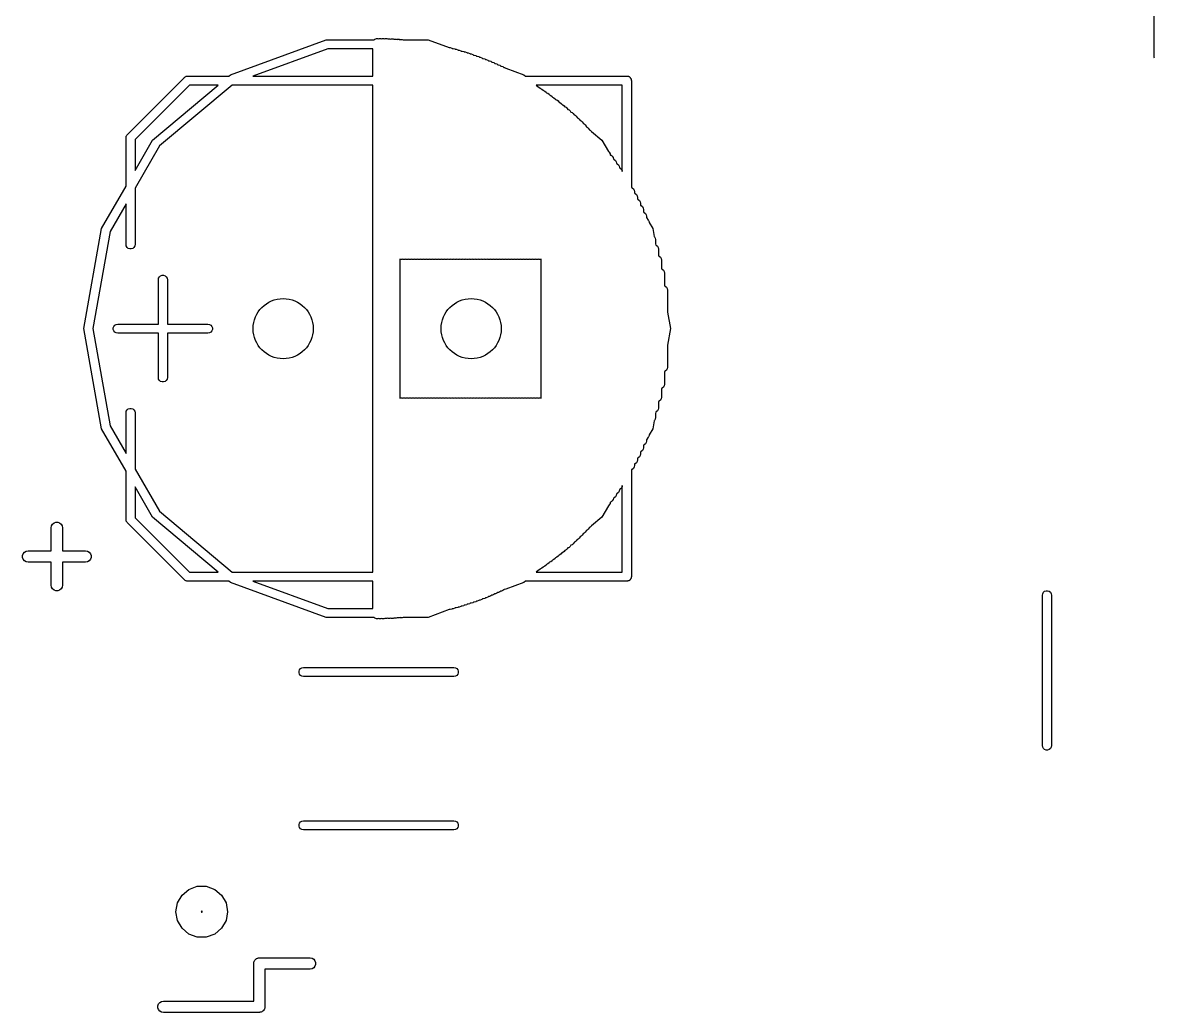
# Model space of a CAD drawing. Extents: x 10 to 287, y -200 to -10.
# Drawn here: x 92.04 to 107.09, y -64.59 to -51.43 of the extents above; entities that cross this region are included whole.
import ezdxf

# ---------------------------------------------------------------- set-up
doc = ezdxf.new("R2010")
doc.units = 0
doc.header["$MEASUREMENT"] = 0
doc.layers.add('BLACK', color=7, linetype='CONTINUOUS')

msp = doc.modelspace()

# ---------------------------------------------------------------- linework, layer by layer
at = {"layer": 'Black'}
for p, q in [((107.088, -51.8922), (107.088, -45.8152)), ((94.804, -52.1215), (96.0768, -51.6582)), ((96.0768, -51.6582), (96.7106, -51.6582)), ((96.7106, -51.6582), (96.724, -51.647)), ((96.724, -51.647), (96.7436, -51.6399)), ((96.7436, -51.6399), (96.7644, -51.6399)), ((96.7644, -51.6399), (96.774, -51.6434)), ((96.774, -51.6434), (96.7836, -51.6399)), ((96.7836, -51.6399), (96.8044, -51.6399)), ((96.8044, -51.6399), (96.814, -51.6434)), ((96.814, -51.6434), (96.8236, -51.6399)), ((96.8236, -51.6399), (96.8444, -51.6399)), ((96.8444, -51.6399), (96.8554, -51.6439)), ((96.8554, -51.6439), (96.8636, -51.6409)), ((96.8636, -51.6409), (96.8844, -51.6409)), ((96.8844, -51.6409), (96.8967, -51.6454)), ((96.8967, -51.6454), (96.9036, -51.6429)), ((96.9036, -51.6429), (96.9244, -51.6429)), ((96.9244, -51.6429), (96.9367, -51.6474)), ((96.9367, -51.6474), (96.9436, -51.6449)), ((96.9436, -51.6449), (96.9644, -51.6449)), ((96.9644, -51.6449), (96.9767, -51.6494)), ((96.9767, -51.6494), (96.9836, -51.6469)), ((96.9836, -51.6469), (97.0044, -51.6469)), ((97.0044, -51.6469), (97.0181, -51.6519)), ((97.0181, -51.6519), (97.0236, -51.6499)), ((97.0236, -51.6499), (97.0444, -51.6499)), ((97.0444, -51.6499), (97.0581, -51.6549)), ((97.0581, -51.6549), (97.0636, -51.6529)), ((97.0636, -51.6529), (97.0844, -51.6529)), ((97.0844, -51.6529), (97.0981, -51.6579)), ((97.0981, -51.6579), (97.1036, -51.6559)), ((97.1036, -51.6559), (97.1244, -51.6559)), ((97.1244, -51.6559), (97.1308, -51.6582)), ((97.1308, -51.6582), (97.4312, -51.6582)), ((97.4312, -51.6582), (97.7133, -51.7609)), ((97.7133, -51.7609), (97.7254, -51.7609)), ((97.7254, -51.7609), (97.745, -51.768)), ((97.745, -51.768), (97.7496, -51.7719)), ((96.0976, -51.7764), (95.1014, -52.139)), ((96.694, -51.7764), (96.0976, -51.7764)), ((96.694, -52.139), (96.694, -51.7764)), ((97.7496, -51.7719), (97.7654, -51.7719)), ((97.7654, -51.7719), (97.785, -51.779)), ((97.785, -51.779), (97.7896, -51.7829)), ((97.7896, -51.7829), (97.8054, -51.7829)), ((97.8054, -51.7829), (97.825, -51.79)), ((97.825, -51.79), (97.8308, -51.7949)), ((97.8308, -51.7949), (97.8454, -51.7949)), ((97.8454, -51.7949), (97.865, -51.802)), ((97.865, -51.802), (97.8696, -51.8059)), ((97.8696, -51.8059), (97.8854, -51.8059)), ((97.8854, -51.8059), (97.905, -51.813)), ((97.905, -51.813), (97.912, -51.8189)), ((97.912, -51.8189), (97.9254, -51.8189)), ((97.9254, -51.8189), (97.945, -51.826)), ((97.945, -51.826), (97.952, -51.8319)), ((97.952, -51.8319), (97.9654, -51.8319)), ((97.9654, -51.8319), (97.985, -51.839)), ((97.985, -51.839), (97.992, -51.8449)), ((97.992, -51.8449), (98.0054, -51.8449)), ((98.0054, -51.8449), (98.025, -51.852)), ((98.025, -51.852), (98.0332, -51.8589)), ((98.0332, -51.8589), (98.0454, -51.8589)), ((98.0454, -51.8589), (98.065, -51.866)), ((98.065, -51.866), (98.0744, -51.8739)), ((98.0744, -51.8739), (98.0854, -51.8739)), ((98.0854, -51.8739), (98.105, -51.881)), ((98.105, -51.881), (98.1132, -51.8879)), ((98.1132, -51.8879), (98.1254, -51.8879)), ((98.1254, -51.8879), (98.145, -51.895)), ((98.145, -51.895), (98.1556, -51.9039)), ((98.1556, -51.9039), (98.1654, -51.9039)), ((98.1654, -51.9039), (98.185, -51.911)), ((98.185, -51.911), (98.1956, -51.9199)), ((98.1956, -51.9199), (98.2054, -51.9199)), ((98.2054, -51.9199), (98.225, -51.927)), ((107.09, -51.9008), (107.088, -51.8922)), ((98.225, -51.927), (98.2356, -51.9359)), ((98.2356, -51.9359), (98.2454, -51.9359)), ((98.2454, -51.9359), (98.265, -51.943)), ((98.265, -51.943), (98.2768, -51.9529)), ((98.2768, -51.9529), (98.2854, -51.9529)), ((98.2854, -51.9529), (98.305, -51.96)), ((98.305, -51.96), (98.318, -51.9709)), ((98.318, -51.9709), (98.3254, -51.9709)), ((98.3254, -51.9709), (98.345, -51.978)), ((98.345, -51.978), (98.358, -51.9889)), ((98.358, -51.9889), (98.3654, -51.9889)), ((98.3654, -51.9889), (98.385, -51.996)), ((98.385, -51.996), (98.398, -52.0069)), ((98.398, -52.0069), (98.4054, -52.0069)), ((98.4054, -52.0069), (98.425, -52.014)), ((98.425, -52.014), (98.4374, -52.0245)), ((98.4374, -52.0245), (98.4441, -52.0269)), ((98.4441, -52.0269), (98.4454, -52.0269)), ((98.4454, -52.0269), (98.465, -52.034)), ((98.465, -52.034), (98.466, -52.0349)), ((98.466, -52.0349), (98.704, -52.1215)), ((93.4316, -52.9166), (94.1916, -52.1566)), ((94.1916, -52.1566), (94.1937, -52.1551)), ((94.1937, -52.1551), (94.1954, -52.153)), ((94.1954, -52.153), (94.2022, -52.1491)), ((94.2022, -52.1491), (94.2086, -52.1446)), ((94.2086, -52.1446), (94.2112, -52.1439)), ((94.2112, -52.1439), (94.2135, -52.1426)), ((94.2135, -52.1426), (94.2212, -52.1413)), ((94.2212, -52.1413), (94.2288, -52.1392)), ((94.2288, -52.1392), (94.2314, -52.1395)), ((94.2314, -52.1395), (94.234, -52.139)), ((94.234, -52.139), (94.7831, -52.139)), ((94.7831, -52.139), (94.804, -52.1215)), ((95.1014, -52.139), (96.694, -52.139)), ((98.704, -52.1215), (98.7249, -52.139)), ((98.7249, -52.139), (100.074, -52.139)), ((100.074, -52.139), (100.079, -52.1399)), ((100.079, -52.1399), (100.084, -52.1399)), ((100.084, -52.1399), (100.089, -52.1417)), ((100.089, -52.1417), (100.095, -52.1426)), ((100.095, -52.1426), (100.099, -52.1452)), ((100.099, -52.1452), (100.104, -52.147)), ((100.104, -52.147), (100.108, -52.1504)), ((100.108, -52.1504), (100.113, -52.153)), ((100.113, -52.153), (100.116, -52.1571)), ((100.116, -52.1571), (100.12, -52.1604)), ((100.12, -52.1604), (100.123, -52.165)), ((100.123, -52.165), (100.126, -52.169)), ((100.126, -52.169), (100.128, -52.1739)), ((100.128, -52.1739), (100.13, -52.1785)), ((100.13, -52.1785), (100.131, -52.1837)), ((100.131, -52.1837), (100.133, -52.1886)), ((100.133, -52.1886), (100.133, -52.1938)), ((100.133, -52.1938), (100.134, -52.199)), ((100.134, -52.199), (100.134, -53.6033)), ((94.2589, -52.259), (93.534, -52.9839)), ((93.7664, -52.9921), (94.6401, -52.259)), ((94.824, -52.259), (93.8584, -53.0693)), ((94.6401, -52.259), (94.2589, -52.259)), ((96.694, -52.259), (94.824, -52.259)), ((96.694, -58.739), (96.694, -52.259)), ((98.8679, -52.259), (98.8942, -52.2811)), ((100.014, -52.259), (98.8679, -52.259)), ((98.8942, -52.2811), (98.905, -52.285)), ((98.905, -52.285), (98.921, -52.2984)), ((98.921, -52.2984), (98.9247, -52.3049)), ((98.9247, -52.3049), (98.9254, -52.3049)), ((98.9254, -52.3049), (98.945, -52.312)), ((98.945, -52.312), (98.961, -52.3254)), ((98.961, -52.3254), (98.9647, -52.3319)), ((98.9647, -52.3319), (98.9654, -52.3319)), ((98.9654, -52.3319), (98.985, -52.339)), ((98.985, -52.339), (99.001, -52.3524)), ((99.001, -52.3524), (99.006, -52.3611)), ((99.006, -52.3611), (99.025, -52.368)), ((99.025, -52.368), (99.041, -52.3814)), ((100.014, -53.4103), (100.014, -52.259)), ((99.041, -52.3814), (99.046, -52.3901)), ((99.046, -52.3901), (99.065, -52.397)), ((99.065, -52.397), (99.081, -52.4104)), ((99.081, -52.4104), (99.0867, -52.4204)), ((99.0867, -52.4204), (99.105, -52.427)), ((99.105, -52.427), (99.121, -52.4404)), ((99.121, -52.4404), (99.1267, -52.4504)), ((99.1267, -52.4504), (99.145, -52.457)), ((99.145, -52.457), (99.161, -52.4704)), ((99.161, -52.4704), (99.1682, -52.4829)), ((99.1682, -52.4829), (99.185, -52.489)), ((99.185, -52.489), (99.201, -52.5024)), ((99.201, -52.5024), (99.2082, -52.5149)), ((99.2082, -52.5149), (99.225, -52.521)), ((99.225, -52.521), (99.241, -52.5344)), ((99.241, -52.5344), (99.2496, -52.5494)), ((99.2496, -52.5494), (99.265, -52.555)), ((99.265, -52.555), (99.281, -52.5684)), ((99.281, -52.5684), (99.2896, -52.5834)), ((99.2896, -52.5834), (99.305, -52.589)), ((99.305, -52.589), (99.321, -52.6024)), ((99.321, -52.6024), (99.3304, -52.6187)), ((99.3304, -52.6187), (99.345, -52.624)), ((99.345, -52.624), (99.361, -52.6374)), ((99.361, -52.6374), (99.3714, -52.6555)), ((99.3714, -52.6555), (99.3715, -52.6561)), ((99.3715, -52.6561), (99.385, -52.661)), ((99.385, -52.661), (99.401, -52.6744)), ((99.401, -52.6744), (99.4114, -52.6925)), ((99.4114, -52.6925), (99.4115, -52.6931)), ((99.4115, -52.6931), (99.425, -52.698)), ((99.425, -52.698), (99.441, -52.7114)), ((99.441, -52.7114), (99.4514, -52.7295)), ((99.4514, -52.7295), (99.4517, -52.7312)), ((99.4517, -52.7312), (99.465, -52.736)), ((99.465, -52.736), (99.481, -52.7494)), ((99.481, -52.7494), (99.4914, -52.7675)), ((99.4914, -52.7675), (99.4921, -52.7713)), ((99.4921, -52.7713), (99.505, -52.776)), ((99.505, -52.776), (99.521, -52.7894)), ((99.521, -52.7894), (99.5314, -52.8075)), ((99.5314, -52.8075), (99.5322, -52.8124)), ((99.5322, -52.8124), (99.545, -52.817)), ((99.545, -52.817), (99.561, -52.8304)), ((93.414, -52.959), (93.4145, -52.9564)), ((93.414, -53.6025), (93.414, -52.959)), ((93.4142, -52.9538), (93.4163, -52.9462)), ((93.4145, -52.9564), (93.4142, -52.9538)), ((93.4163, -52.9462), (93.4176, -52.9385)), ((93.4176, -52.9385), (93.4189, -52.9362)), ((93.4189, -52.9362), (93.4196, -52.9336)), ((93.4196, -52.9336), (93.4241, -52.9272)), ((93.4241, -52.9272), (93.428, -52.9204)), ((93.428, -52.9204), (93.4301, -52.9187)), ((93.4301, -52.9187), (93.4316, -52.9166)), ((99.561, -52.8304), (99.5714, -52.8485)), ((99.5714, -52.8485), (99.5716, -52.8495)), ((99.5716, -52.8495), (99.5814, -52.8577)), ((99.5814, -52.8577), (99.585, -52.859)), ((99.585, -52.859), (99.601, -52.8724)), ((99.601, -52.8724), (99.6029, -52.8757)), ((99.6029, -52.8757), (99.7416, -52.9921)), ((93.534, -52.9839), (93.534, -53.3947)), ((93.534, -53.3947), (93.7664, -52.9921)), ((93.8584, -53.0693), (93.534, -53.6311)), ((99.7416, -52.9921), (99.8288, -53.1432)), ((99.8288, -53.1432), (99.841, -53.1534)), ((99.841, -53.1534), (99.8514, -53.1715)), ((99.8514, -53.1715), (99.8541, -53.1871)), ((99.8541, -53.1871), (99.8556, -53.1896)), ((99.8556, -53.1896), (99.865, -53.193)), ((99.865, -53.193), (99.881, -53.2064)), ((99.881, -53.2064), (99.8914, -53.2245)), ((99.8914, -53.2245), (99.8949, -53.2444)), ((99.8949, -53.2444), (99.905, -53.248)), ((99.905, -53.248), (99.921, -53.2614)), ((99.921, -53.2614), (99.9314, -53.2795)), ((99.9314, -53.2795), (99.935, -53.3)), ((99.935, -53.3), (99.935, -53.3014)), ((99.935, -53.3014), (99.945, -53.305)), ((99.945, -53.305), (99.961, -53.3184)), ((99.961, -53.3184), (99.9714, -53.3365)), ((99.9714, -53.3365), (99.975, -53.357)), ((99.975, -53.357), (99.975, -53.3604)), ((99.975, -53.3604), (99.985, -53.364)), ((99.985, -53.364), (100.001, -53.3774)), ((100.001, -53.3774), (100.011, -53.3955)), ((100.011, -53.3955), (100.014, -53.4103)), ((93.0892, -54.1651), (93.414, -53.6025)), ((93.534, -53.6311), (93.534, -54.379)), ((100.134, -53.6033), (100.135, -53.609)), ((100.135, -53.609), (100.135, -53.6234)), ((100.135, -53.6234), (100.145, -53.627)), ((100.145, -53.627), (100.161, -53.6404)), ((100.161, -53.6404), (100.171, -53.6585)), ((100.171, -53.6585), (100.175, -53.679)), ((100.175, -53.679), (100.175, -53.6984)), ((100.175, -53.6984), (100.185, -53.702)), ((100.185, -53.702), (100.201, -53.7154)), ((100.201, -53.7154), (100.211, -53.7335)), ((93.414, -53.8389), (93.202, -54.2062)), ((93.414, -54.379), (93.414, -53.8389)), ((100.211, -53.7335), (100.215, -53.754)), ((100.215, -53.754), (100.215, -53.7764)), ((100.215, -53.7764), (100.225, -53.78)), ((100.225, -53.78), (100.241, -53.7934)), ((100.241, -53.7934), (100.251, -53.8115)), ((100.251, -53.8115), (100.255, -53.832)), ((100.255, -53.832), (100.255, -53.8594)), ((100.255, -53.8594), (100.265, -53.863)), ((100.265, -53.863), (100.281, -53.8764)), ((100.281, -53.8764), (100.291, -53.8945)), ((100.291, -53.8945), (100.295, -53.915)), ((100.295, -53.915), (100.295, -53.9484)), ((100.295, -53.9484), (100.305, -53.952)), ((100.305, -53.952), (100.321, -53.9654)), ((100.321, -53.9654), (100.331, -53.9835)), ((100.331, -53.9835), (100.335, -54.004)), ((100.335, -54.004), (100.335, -54.02)), ((100.335, -54.02), (100.356, -54.0562)), ((92.854, -55.499), (93.0892, -54.1651)), ((100.356, -54.0562), (100.361, -54.0604)), ((100.361, -54.0604), (100.371, -54.0785)), ((100.371, -54.0785), (100.373, -54.085)), ((100.373, -54.085), (100.419, -54.1651)), ((100.419, -54.1651), (100.438, -54.2739)), ((93.202, -54.2062), (92.974, -55.499)), ((100.438, -54.2739), (100.441, -54.2764)), ((100.441, -54.2764), (100.451, -54.2945)), ((100.451, -54.2945), (100.455, -54.315)), ((100.455, -54.315), (100.455, -54.3704)), ((93.4176, -54.3995), (93.414, -54.379)), ((93.428, -54.4176), (93.4176, -54.3995)), ((93.444, -54.431), (93.428, -54.4176)), ((93.4636, -54.4381), (93.444, -54.431)), ((93.4844, -54.4381), (93.4636, -54.4381)), ((93.504, -54.431), (93.4844, -54.4381)), ((93.52, -54.4176), (93.504, -54.431)), ((93.5304, -54.3995), (93.52, -54.4176)), ((93.534, -54.379), (93.5304, -54.3995)), ((100.455, -54.3704), (100.458, -54.3875)), ((100.458, -54.3875), (100.465, -54.39)), ((100.465, -54.39), (100.481, -54.4034)), ((100.481, -54.4034), (100.491, -54.4215)), ((100.491, -54.4215), (100.495, -54.442)), ((100.495, -54.442), (100.495, -54.5304)), ((97.0636, -54.5781), (97.054, -54.5746)), ((97.054, -54.5746), (97.054, -56.4234)), ((97.0844, -54.5781), (97.0636, -54.5781)), ((97.094, -54.5746), (97.0844, -54.5781)), ((97.1036, -54.5781), (97.094, -54.5746)), ((97.1244, -54.5781), (97.1036, -54.5781)), ((97.134, -54.5746), (97.1244, -54.5781)), ((97.1436, -54.5781), (97.134, -54.5746)), ((97.1644, -54.5781), (97.1436, -54.5781)), ((97.174, -54.5746), (97.1644, -54.5781)), ((97.1836, -54.5781), (97.174, -54.5746)), ((97.2044, -54.5781), (97.1836, -54.5781)), ((97.214, -54.5746), (97.2044, -54.5781)), ((97.2236, -54.5781), (97.214, -54.5746)), ((97.2444, -54.5781), (97.2236, -54.5781)), ((97.254, -54.5746), (97.2444, -54.5781)), ((97.2636, -54.5781), (97.254, -54.5746)), ((97.2844, -54.5781), (97.2636, -54.5781)), ((97.294, -54.5746), (97.2844, -54.5781)), ((97.3036, -54.5781), (97.294, -54.5746)), ((97.3244, -54.5781), (97.3036, -54.5781)), ((97.334, -54.5746), (97.3244, -54.5781)), ((97.3436, -54.5781), (97.334, -54.5746)), ((97.3644, -54.5781), (97.3436, -54.5781)), ((97.374, -54.5746), (97.3644, -54.5781)), ((97.3836, -54.5781), (97.374, -54.5746)), ((97.4044, -54.5781), (97.3836, -54.5781)), ((97.414, -54.5746), (97.4044, -54.5781)), ((97.4236, -54.5781), (97.414, -54.5746)), ((97.4444, -54.5781), (97.4236, -54.5781)), ((97.4545, -54.5744), (97.4444, -54.5781)), ((97.4646, -54.5781), (97.4545, -54.5744)), ((97.4854, -54.5781), (97.4646, -54.5781)), ((97.495, -54.5746), (97.4854, -54.5781)), ((97.5046, -54.5781), (97.495, -54.5746)), ((97.5254, -54.5781), (97.5046, -54.5781)), ((97.535, -54.5746), (97.5254, -54.5781)), ((97.5446, -54.5781), (97.535, -54.5746)), ((97.5654, -54.5781), (97.5446, -54.5781)), ((97.575, -54.5746), (97.5654, -54.5781)), ((97.5846, -54.5781), (97.575, -54.5746)), ((97.6054, -54.5781), (97.5846, -54.5781)), ((97.615, -54.5746), (97.6054, -54.5781)), ((97.6246, -54.5781), (97.615, -54.5746)), ((97.6454, -54.5781), (97.6246, -54.5781)), ((97.655, -54.5746), (97.6454, -54.5781)), ((97.6646, -54.5781), (97.655, -54.5746)), ((97.6854, -54.5781), (97.6646, -54.5781)), ((97.695, -54.5746), (97.6854, -54.5781)), ((97.7046, -54.5781), (97.695, -54.5746)), ((97.7254, -54.5781), (97.7046, -54.5781)), ((97.735, -54.5746), (97.7254, -54.5781)), ((97.7446, -54.5781), (97.735, -54.5746)), ((97.7654, -54.5781), (97.7446, -54.5781)), ((97.775, -54.5746), (97.7654, -54.5781)), ((97.7846, -54.5781), (97.775, -54.5746)), ((97.8054, -54.5781), (97.7846, -54.5781)), ((97.815, -54.5746), (97.8054, -54.5781)), ((97.8246, -54.5781), (97.815, -54.5746)), ((97.8454, -54.5781), (97.8246, -54.5781)), ((97.855, -54.5746), (97.8454, -54.5781)), ((97.8646, -54.5781), (97.855, -54.5746)), ((97.8854, -54.5781), (97.8646, -54.5781)), ((97.895, -54.5746), (97.8854, -54.5781)), ((97.9046, -54.5781), (97.895, -54.5746)), ((97.9254, -54.5781), (97.9046, -54.5781)), ((97.935, -54.5746), (97.9254, -54.5781)), ((97.9446, -54.5781), (97.935, -54.5746)), ((97.9654, -54.5781), (97.9446, -54.5781)), ((97.975, -54.5746), (97.9654, -54.5781)), ((97.9846, -54.5781), (97.975, -54.5746)), ((98.0054, -54.5781), (97.9846, -54.5781)), ((98.015, -54.5746), (98.0054, -54.5781)), ((98.0246, -54.5781), (98.015, -54.5746)), ((98.0454, -54.5781), (98.0246, -54.5781)), ((98.055, -54.5746), (98.0454, -54.5781)), ((98.0646, -54.5781), (98.055, -54.5746)), ((98.0854, -54.5781), (98.0646, -54.5781)), ((98.095, -54.5746), (98.0854, -54.5781)), ((98.1046, -54.5781), (98.095, -54.5746)), ((98.1254, -54.5781), (98.1046, -54.5781)), ((98.135, -54.5746), (98.1254, -54.5781)), ((98.1446, -54.5781), (98.135, -54.5746)), ((98.1654, -54.5781), (98.1446, -54.5781)), ((98.175, -54.5746), (98.1654, -54.5781)), ((98.1846, -54.5781), (98.175, -54.5746)), ((98.2054, -54.5781), (98.1846, -54.5781)), ((98.215, -54.5746), (98.2054, -54.5781)), ((98.2246, -54.5781), (98.215, -54.5746)), ((98.2454, -54.5781), (98.2246, -54.5781)), ((98.255, -54.5746), (98.2454, -54.5781)), ((98.2646, -54.5781), (98.255, -54.5746)), ((98.2854, -54.5781), (98.2646, -54.5781)), ((98.295, -54.5746), (98.2854, -54.5781)), ((98.3046, -54.5781), (98.295, -54.5746)), ((98.3254, -54.5781), (98.3046, -54.5781)), ((98.335, -54.5746), (98.3254, -54.5781)), ((98.3446, -54.5781), (98.335, -54.5746)), ((98.3654, -54.5781), (98.3446, -54.5781)), ((98.375, -54.5746), (98.3654, -54.5781)), ((98.3846, -54.5781), (98.375, -54.5746)), ((98.4054, -54.5781), (98.3846, -54.5781)), ((98.415, -54.5746), (98.4054, -54.5781)), ((98.4246, -54.5781), (98.415, -54.5746)), ((98.4454, -54.5781), (98.4246, -54.5781)), ((98.455, -54.5746), (98.4454, -54.5781)), ((98.4646, -54.5781), (98.455, -54.5746)), ((98.4854, -54.5781), (98.4646, -54.5781)), ((98.495, -54.5746), (98.4854, -54.5781)), ((98.5046, -54.5781), (98.495, -54.5746)), ((98.5254, -54.5781), (98.5046, -54.5781)), ((98.535, -54.5746), (98.5254, -54.5781)), ((98.5446, -54.5781), (98.535, -54.5746)), ((98.5654, -54.5781), (98.5446, -54.5781)), ((98.575, -54.5746), (98.5654, -54.5781)), ((98.5846, -54.5781), (98.575, -54.5746)), ((98.6054, -54.5781), (98.5846, -54.5781)), ((98.615, -54.5746), (98.6054, -54.5781)), ((98.6246, -54.5781), (98.615, -54.5746)), ((98.6454, -54.5781), (98.6246, -54.5781)), ((98.655, -54.5746), (98.6454, -54.5781)), ((98.6646, -54.5781), (98.655, -54.5746)), ((98.6854, -54.5781), (98.6646, -54.5781)), ((98.695, -54.5746), (98.6854, -54.5781)), ((98.7046, -54.5781), (98.695, -54.5746)), ((98.7254, -54.5781), (98.7046, -54.5781)), ((98.735, -54.5746), (98.7254, -54.5781)), ((98.7446, -54.5781), (98.735, -54.5746)), ((98.7654, -54.5781), (98.7446, -54.5781)), ((98.775, -54.5746), (98.7654, -54.5781)), ((98.7846, -54.5781), (98.775, -54.5746)), ((98.8054, -54.5781), (98.7846, -54.5781)), ((98.815, -54.5746), (98.8054, -54.5781)), ((98.8246, -54.5781), (98.815, -54.5746)), ((98.8454, -54.5781), (98.8246, -54.5781)), ((98.855, -54.5746), (98.8454, -54.5781)), ((98.8646, -54.5781), (98.855, -54.5746)), ((98.8854, -54.5781), (98.8646, -54.5781)), ((98.895, -54.5746), (98.8854, -54.5781)), ((98.9046, -54.5781), (98.895, -54.5746)), ((98.9254, -54.5781), (98.9046, -54.5781)), ((98.935, -54.5746), (98.9254, -54.5781)), ((98.935, -56.4234), (98.935, -54.5746)), ((100.495, -54.5304), (100.505, -54.534)), ((100.505, -54.534), (100.521, -54.5474)), ((100.521, -54.5474), (100.531, -54.5655)), ((100.531, -54.5655), (100.535, -54.586)), ((100.535, -54.586), (100.535, -54.7034)), ((100.535, -54.7034), (100.545, -54.707)), ((100.545, -54.707), (100.561, -54.7204)), ((100.561, -54.7204), (100.571, -54.7385)), ((100.571, -54.7385), (100.575, -54.759)), ((100.575, -54.759), (100.575, -54.9304)), ((93.844, -54.849), (93.8476, -54.8285)), ((93.844, -55.439), (93.844, -54.849)), ((93.8476, -54.8285), (93.858, -54.8104)), ((93.858, -54.8104), (93.874, -54.797)), ((93.874, -54.797), (93.8936, -54.7899)), ((93.8936, -54.7899), (93.9144, -54.7899)), ((93.9144, -54.7899), (93.934, -54.797)), ((93.934, -54.797), (93.95, -54.8104)), ((93.95, -54.8104), (93.9604, -54.8285)), ((93.9604, -54.8285), (93.964, -54.849)), ((93.964, -54.849), (93.964, -55.439)), ((100.575, -54.9304), (100.585, -54.934)), ((100.585, -54.934), (100.601, -54.9474)), ((100.601, -54.9474), (100.611, -54.9655)), ((100.611, -54.9655), (100.615, -54.986)), ((100.615, -54.986), (100.615, -55.2778)), ((100.615, -55.2778), (100.654, -55.499)), ((93.0892, -56.8329), (92.854, -55.499)), ((92.974, -55.499), (93.202, -56.7918)), ((93.2449, -55.4886), (93.252, -55.469)), ((93.2449, -55.5094), (93.2449, -55.4886)), ((93.252, -55.529), (93.2449, -55.5094)), ((93.252, -55.469), (93.2654, -55.453)), ((93.2654, -55.545), (93.252, -55.529)), ((93.2654, -55.453), (93.2835, -55.4426)), ((93.2835, -55.4426), (93.304, -55.439)), ((93.304, -55.439), (93.844, -55.439)), ((93.964, -55.439), (94.504, -55.439)), ((94.504, -55.439), (94.5245, -55.4426)), ((94.5245, -55.4426), (94.5426, -55.453)), ((94.5426, -55.453), (94.556, -55.469)), ((94.556, -55.529), (94.5426, -55.545)), ((94.556, -55.469), (94.5631, -55.4886)), ((94.5631, -55.5094), (94.556, -55.529)), ((94.5631, -55.4886), (94.5631, -55.5094)), ((100.654, -55.499), (100.615, -55.7202)), ((93.2835, -55.5554), (93.2654, -55.545)), ((93.304, -55.559), (93.2835, -55.5554)), ((93.844, -55.559), (93.304, -55.559)), ((93.844, -56.149), (93.844, -55.559)), ((94.504, -55.559), (93.964, -55.559)), ((93.964, -55.559), (93.964, -56.149)), ((94.5245, -55.5554), (94.504, -55.559)), ((94.5426, -55.545), (94.5245, -55.5554)), ((100.615, -55.7202), (100.615, -56.012)), ((100.585, -56.064), (100.575, -56.0676)), ((100.575, -56.0676), (100.575, -56.239)), ((100.601, -56.0506), (100.585, -56.064)), ((100.611, -56.0325), (100.601, -56.0506)), ((100.615, -56.012), (100.611, -56.0325)), ((93.8476, -56.1695), (93.844, -56.149)), ((93.858, -56.1876), (93.8476, -56.1695)), ((93.874, -56.201), (93.858, -56.1876)), ((93.8936, -56.2081), (93.874, -56.201)), ((93.9144, -56.2081), (93.8936, -56.2081)), ((93.934, -56.201), (93.9144, -56.2081)), ((93.95, -56.1876), (93.934, -56.201)), ((93.9604, -56.1695), (93.95, -56.1876)), ((93.964, -56.149), (93.9604, -56.1695)), ((100.561, -56.2776), (100.545, -56.291)), ((100.571, -56.2595), (100.561, -56.2776)), ((100.575, -56.239), (100.571, -56.2595)), ((97.054, -56.4234), (97.0636, -56.4199)), ((97.0636, -56.4199), (97.0844, -56.4199)), ((97.0844, -56.4199), (97.094, -56.4234)), ((97.094, -56.4234), (97.1036, -56.4199)), ((97.1036, -56.4199), (97.1244, -56.4199)), ((97.1244, -56.4199), (97.134, -56.4234)), ((97.134, -56.4234), (97.1436, -56.4199)), ((97.1436, -56.4199), (97.1644, -56.4199)), ((97.1644, -56.4199), (97.174, -56.4234)), ((97.174, -56.4234), (97.1836, -56.4199)), ((97.1836, -56.4199), (97.2044, -56.4199)), ((97.2044, -56.4199), (97.214, -56.4234)), ((97.214, -56.4234), (97.2236, -56.4199)), ((97.2236, -56.4199), (97.2444, -56.4199)), ((97.2444, -56.4199), (97.254, -56.4234)), ((97.254, -56.4234), (97.2636, -56.4199)), ((97.2636, -56.4199), (97.2844, -56.4199)), ((97.2844, -56.4199), (97.294, -56.4234)), ((97.294, -56.4234), (97.3036, -56.4199)), ((97.3036, -56.4199), (97.3244, -56.4199)), ((97.3244, -56.4199), (97.334, -56.4234)), ((97.334, -56.4234), (97.3436, -56.4199)), ((97.3436, -56.4199), (97.3644, -56.4199)), ((97.3644, -56.4199), (97.374, -56.4234)), ((97.374, -56.4234), (97.3836, -56.4199)), ((97.3836, -56.4199), (97.4044, -56.4199)), ((97.4044, -56.4199), (97.414, -56.4234)), ((97.414, -56.4234), (97.4236, -56.4199)), ((97.4236, -56.4199), (97.4444, -56.4199)), ((97.4444, -56.4199), (97.4545, -56.4236)), ((97.4545, -56.4236), (97.4646, -56.4199)), ((97.4646, -56.4199), (97.4854, -56.4199)), ((97.4854, -56.4199), (97.495, -56.4234)), ((97.495, -56.4234), (97.5046, -56.4199)), ((97.5046, -56.4199), (97.5254, -56.4199)), ((97.5254, -56.4199), (97.535, -56.4234)), ((97.535, -56.4234), (97.5446, -56.4199)), ((97.5446, -56.4199), (97.5654, -56.4199)), ((97.5654, -56.4199), (97.575, -56.4234)), ((97.575, -56.4234), (97.5846, -56.4199)), ((97.5846, -56.4199), (97.6054, -56.4199)), ((97.6054, -56.4199), (97.615, -56.4234)), ((97.615, -56.4234), (97.6246, -56.4199)), ((97.6246, -56.4199), (97.6454, -56.4199)), ((97.6454, -56.4199), (97.655, -56.4234)), ((97.655, -56.4234), (97.6646, -56.4199)), ((97.6646, -56.4199), (97.6854, -56.4199)), ((97.6854, -56.4199), (97.695, -56.4234)), ((97.695, -56.4234), (97.7046, -56.4199)), ((97.7046, -56.4199), (97.7254, -56.4199)), ((97.7254, -56.4199), (97.735, -56.4234)), ((97.735, -56.4234), (97.7446, -56.4199)), ((97.7446, -56.4199), (97.7654, -56.4199)), ((97.7654, -56.4199), (97.775, -56.4234)), ((97.775, -56.4234), (97.7846, -56.4199)), ((97.7846, -56.4199), (97.8054, -56.4199)), ((97.8054, -56.4199), (97.815, -56.4234)), ((97.815, -56.4234), (97.8246, -56.4199)), ((97.8246, -56.4199), (97.8454, -56.4199)), ((97.8454, -56.4199), (97.855, -56.4234)), ((97.855, -56.4234), (97.8646, -56.4199)), ((97.8646, -56.4199), (97.8854, -56.4199)), ((97.8854, -56.4199), (97.895, -56.4234)), ((97.895, -56.4234), (97.9046, -56.4199)), ((97.9046, -56.4199), (97.9254, -56.4199)), ((97.9254, -56.4199), (97.935, -56.4234)), ((97.935, -56.4234), (97.9446, -56.4199)), ((97.9446, -56.4199), (97.9654, -56.4199)), ((97.9654, -56.4199), (97.975, -56.4234)), ((97.975, -56.4234), (97.9846, -56.4199)), ((97.9846, -56.4199), (98.0054, -56.4199)), ((98.0054, -56.4199), (98.015, -56.4234)), ((98.015, -56.4234), (98.0246, -56.4199)), ((98.0246, -56.4199), (98.0454, -56.4199)), ((98.0454, -56.4199), (98.055, -56.4234)), ((98.055, -56.4234), (98.0646, -56.4199)), ((98.0646, -56.4199), (98.0854, -56.4199)), ((98.0854, -56.4199), (98.095, -56.4234)), ((98.095, -56.4234), (98.1046, -56.4199)), ((98.1046, -56.4199), (98.1254, -56.4199)), ((98.1254, -56.4199), (98.135, -56.4234)), ((98.135, -56.4234), (98.1446, -56.4199)), ((98.1446, -56.4199), (98.1654, -56.4199)), ((98.1654, -56.4199), (98.175, -56.4234)), ((98.175, -56.4234), (98.1846, -56.4199)), ((98.1846, -56.4199), (98.2054, -56.4199)), ((98.2054, -56.4199), (98.215, -56.4234)), ((98.215, -56.4234), (98.2246, -56.4199)), ((98.2246, -56.4199), (98.2454, -56.4199)), ((98.2454, -56.4199), (98.255, -56.4234)), ((98.255, -56.4234), (98.2646, -56.4199)), ((98.2646, -56.4199), (98.2854, -56.4199)), ((98.2854, -56.4199), (98.295, -56.4234)), ((98.295, -56.4234), (98.3046, -56.4199)), ((98.3046, -56.4199), (98.3254, -56.4199)), ((98.3254, -56.4199), (98.335, -56.4234)), ((98.335, -56.4234), (98.3446, -56.4199)), ((98.3446, -56.4199), (98.3654, -56.4199)), ((98.3654, -56.4199), (98.375, -56.4234)), ((98.375, -56.4234), (98.3846, -56.4199)), ((98.3846, -56.4199), (98.4054, -56.4199)), ((98.4054, -56.4199), (98.415, -56.4234)), ((98.415, -56.4234), (98.4246, -56.4199)), ((98.4246, -56.4199), (98.4454, -56.4199)), ((98.4454, -56.4199), (98.455, -56.4234)), ((98.455, -56.4234), (98.4646, -56.4199)), ((98.4646, -56.4199), (98.4854, -56.4199)), ((98.4854, -56.4199), (98.495, -56.4234)), ((98.495, -56.4234), (98.5046, -56.4199)), ((98.5046, -56.4199), (98.5254, -56.4199)), ((98.5254, -56.4199), (98.535, -56.4234)), ((98.535, -56.4234), (98.5446, -56.4199)), ((98.5446, -56.4199), (98.5654, -56.4199)), ((98.5654, -56.4199), (98.575, -56.4234)), ((98.575, -56.4234), (98.5846, -56.4199)), ((98.5846, -56.4199), (98.6054, -56.4199)), ((98.6054, -56.4199), (98.615, -56.4234)), ((98.615, -56.4234), (98.6246, -56.4199)), ((98.6246, -56.4199), (98.6454, -56.4199)), ((98.6454, -56.4199), (98.655, -56.4234)), ((98.655, -56.4234), (98.6646, -56.4199)), ((98.6646, -56.4199), (98.6854, -56.4199)), ((98.6854, -56.4199), (98.695, -56.4234)), ((98.695, -56.4234), (98.7046, -56.4199)), ((98.7046, -56.4199), (98.7254, -56.4199)), ((98.7254, -56.4199), (98.735, -56.4234)), ((98.735, -56.4234), (98.7446, -56.4199)), ((98.7446, -56.4199), (98.7654, -56.4199)), ((98.7654, -56.4199), (98.775, -56.4234)), ((98.775, -56.4234), (98.7846, -56.4199)), ((98.7846, -56.4199), (98.8054, -56.4199)), ((98.8054, -56.4199), (98.815, -56.4234)), ((98.815, -56.4234), (98.8246, -56.4199)), ((98.8246, -56.4199), (98.8454, -56.4199)), ((98.8454, -56.4199), (98.855, -56.4234)), ((98.855, -56.4234), (98.8646, -56.4199)), ((98.8646, -56.4199), (98.8854, -56.4199)), ((98.8854, -56.4199), (98.895, -56.4234)), ((98.895, -56.4234), (98.9046, -56.4199)), ((98.9046, -56.4199), (98.9254, -56.4199)), ((98.9254, -56.4199), (98.935, -56.4234)), ((100.531, -56.4325), (100.521, -56.4506)), ((100.535, -56.412), (100.531, -56.4325)), ((100.545, -56.291), (100.535, -56.2946)), ((100.535, -56.2946), (100.535, -56.412)), ((93.4176, -56.5985), (93.428, -56.5804)), ((93.428, -56.5804), (93.444, -56.567)), ((93.444, -56.567), (93.4636, -56.5599)), ((93.4636, -56.5599), (93.4844, -56.5599)), ((93.4844, -56.5599), (93.504, -56.567)), ((93.504, -56.567), (93.52, -56.5804)), ((93.52, -56.5804), (93.5304, -56.5985)), ((100.491, -56.5765), (100.481, -56.5946)), ((100.495, -56.556), (100.491, -56.5765)), ((100.505, -56.464), (100.495, -56.4676)), ((100.495, -56.4676), (100.495, -56.556)), ((100.521, -56.4506), (100.505, -56.464)), ((93.414, -56.619), (93.4176, -56.5985)), ((93.414, -57.1591), (93.414, -56.619)), ((93.5304, -56.5985), (93.534, -56.619)), ((93.534, -56.619), (93.534, -57.3669)), ((100.438, -56.7241), (100.419, -56.8329)), ((100.441, -56.7216), (100.438, -56.7241)), ((100.451, -56.7035), (100.441, -56.7216)), ((100.455, -56.683), (100.451, -56.7035)), ((100.458, -56.6105), (100.455, -56.6276)), ((100.455, -56.6276), (100.455, -56.683)), ((100.465, -56.608), (100.458, -56.6105)), ((100.481, -56.5946), (100.465, -56.608)), ((93.414, -57.3955), (93.0892, -56.8329)), ((93.202, -56.7918), (93.414, -57.1591)), ((100.419, -56.8329), (100.373, -56.913)), ((100.321, -57.0326), (100.305, -57.046)), ((100.331, -57.0145), (100.321, -57.0326)), ((100.335, -56.994), (100.331, -57.0145)), ((100.356, -56.9418), (100.335, -56.978)), ((100.335, -56.978), (100.335, -56.994)), ((100.361, -56.9376), (100.356, -56.9418)), ((100.371, -56.9195), (100.361, -56.9376)), ((100.373, -56.913), (100.371, -56.9195)), ((100.251, -57.1865), (100.241, -57.2046)), ((100.255, -57.166), (100.251, -57.1865)), ((100.265, -57.135), (100.255, -57.1386)), ((100.255, -57.1386), (100.255, -57.166)), ((100.281, -57.1216), (100.265, -57.135)), ((100.291, -57.1035), (100.281, -57.1216)), ((100.295, -57.083), (100.291, -57.1035)), ((100.305, -57.046), (100.295, -57.0496)), ((100.295, -57.0496), (100.295, -57.083)), ((100.171, -57.3395), (100.161, -57.3576)), ((100.175, -57.319), (100.171, -57.3395)), ((100.185, -57.296), (100.175, -57.2996)), ((100.175, -57.2996), (100.175, -57.319)), ((100.201, -57.2826), (100.185, -57.296)), ((100.211, -57.2645), (100.201, -57.2826)), ((100.215, -57.244), (100.211, -57.2645)), ((100.225, -57.218), (100.215, -57.2216)), ((100.215, -57.2216), (100.215, -57.244)), ((100.241, -57.2046), (100.225, -57.218)), ((93.414, -58.039), (93.414, -57.3955)), ((93.534, -57.3669), (93.8584, -57.9287)), ((100.135, -57.389), (100.134, -57.3947)), ((100.134, -57.3947), (100.134, -58.799)), ((100.145, -57.371), (100.135, -57.3746)), ((100.135, -57.3746), (100.135, -57.389)), ((100.161, -57.3576), (100.145, -57.371)), ((93.7664, -58.0059), (93.534, -57.6033)), ((93.534, -57.6033), (93.534, -58.0141)), ((99.985, -57.634), (99.975, -57.6376)), ((99.975, -57.6376), (99.975, -57.641)), ((100.001, -57.6206), (99.985, -57.634)), ((100.011, -57.6025), (100.001, -57.6206)), ((100.014, -57.5877), (100.011, -57.6025)), ((100.014, -58.739), (100.014, -57.5877)), ((99.8914, -57.7735), (99.881, -57.7916)), ((99.8949, -57.7536), (99.8914, -57.7735)), ((99.905, -57.75), (99.8949, -57.7536)), ((99.921, -57.7366), (99.905, -57.75)), ((99.9314, -57.7185), (99.921, -57.7366)), ((99.935, -57.698), (99.9314, -57.7185)), ((99.945, -57.693), (99.935, -57.6966)), ((99.935, -57.6966), (99.935, -57.698)), ((99.961, -57.6796), (99.945, -57.693)), ((99.9714, -57.6615), (99.961, -57.6796)), ((99.975, -57.641), (99.9714, -57.6615)), ((93.8584, -57.9287), (94.824, -58.739)), ((99.8288, -57.8548), (99.7416, -58.0059)), ((99.841, -57.8446), (99.8288, -57.8548)), ((99.8514, -57.8265), (99.841, -57.8446)), ((99.8541, -57.8109), (99.8514, -57.8265)), ((99.8556, -57.8084), (99.8541, -57.8109)), ((99.865, -57.805), (99.8556, -57.8084)), ((99.881, -57.7916), (99.865, -57.805)), ((92.4365, -58.1013), (92.4565, -58.0845)), ((92.4565, -58.0845), (92.481, -58.0756)), ((92.481, -58.0756), (92.507, -58.0756)), ((92.507, -58.0756), (92.5315, -58.0845)), ((92.5315, -58.0845), (92.5515, -58.1013)), ((93.4145, -58.0416), (93.414, -58.039)), ((93.4142, -58.0442), (93.4145, -58.0416)), ((93.4163, -58.0518), (93.4142, -58.0442)), ((93.4176, -58.0595), (93.4163, -58.0518)), ((93.4189, -58.0618), (93.4176, -58.0595)), ((93.4196, -58.0644), (93.4189, -58.0618)), ((93.4241, -58.0708), (93.4196, -58.0644)), ((93.428, -58.0776), (93.4241, -58.0708)), ((93.4301, -58.0793), (93.428, -58.0776)), ((93.4316, -58.0814), (93.4301, -58.0793)), ((94.1916, -58.8414), (93.4316, -58.0814)), ((93.534, -58.0141), (94.2589, -58.739)), ((94.6401, -58.739), (93.7664, -58.0059)), ((99.7416, -58.0059), (99.6029, -58.1223)), ((92.419, -58.1495), (92.4235, -58.1238)), ((92.419, -58.4554), (92.419, -58.1495)), ((92.4235, -58.1238), (92.4365, -58.1013)), ((92.5515, -58.1013), (92.5645, -58.1238)), ((92.5645, -58.1238), (92.569, -58.1495)), ((92.569, -58.1495), (92.569, -58.4554)), ((99.4914, -58.2305), (99.481, -58.2486)), ((99.4921, -58.2267), (99.4914, -58.2305)), ((99.505, -58.222), (99.4921, -58.2267)), ((99.521, -58.2086), (99.505, -58.222)), ((99.5314, -58.1905), (99.521, -58.2086)), ((99.5322, -58.1856), (99.5314, -58.1905)), ((99.545, -58.181), (99.5322, -58.1856)), ((99.561, -58.1676), (99.545, -58.181)), ((99.5714, -58.1495), (99.561, -58.1676)), ((99.5716, -58.1485), (99.5714, -58.1495)), ((99.5814, -58.1403), (99.5716, -58.1485)), ((99.585, -58.139), (99.5814, -58.1403)), ((99.601, -58.1256), (99.585, -58.139)), ((99.6029, -58.1223), (99.601, -58.1256)), ((99.3304, -58.3793), (99.321, -58.3956)), ((99.345, -58.374), (99.3304, -58.3793)), ((99.361, -58.3606), (99.345, -58.374)), ((99.3714, -58.3425), (99.361, -58.3606)), ((99.3715, -58.3419), (99.3714, -58.3425)), ((99.385, -58.337), (99.3715, -58.3419)), ((99.401, -58.3236), (99.385, -58.337)), ((99.4114, -58.3055), (99.401, -58.3236)), ((99.4115, -58.3049), (99.4114, -58.3055)), ((99.425, -58.3), (99.4115, -58.3049)), ((99.441, -58.2866), (99.425, -58.3)), ((99.4514, -58.2685), (99.441, -58.2866)), ((99.4517, -58.2668), (99.4514, -58.2685)), ((99.465, -58.262), (99.4517, -58.2668)), ((99.481, -58.2486), (99.465, -58.262)), ((92.0392, -58.5174), (92.0481, -58.4929)), ((92.0392, -58.5435), (92.0392, -58.5174)), ((92.0481, -58.5679), (92.0392, -58.5435)), ((92.0481, -58.4929), (92.0648, -58.473)), ((92.0648, -58.473), (92.0874, -58.46)), ((92.0874, -58.46), (92.113, -58.4554)), ((92.113, -58.4554), (92.419, -58.4554)), ((92.569, -58.4554), (92.875, -58.4554)), ((92.875, -58.4554), (92.9006, -58.46)), ((92.9006, -58.46), (92.9232, -58.473)), ((92.9232, -58.473), (92.9399, -58.4929)), ((92.9399, -58.4929), (92.9488, -58.5174)), ((92.9488, -58.5435), (92.9399, -58.5679)), ((92.9488, -58.5174), (92.9488, -58.5435)), ((99.145, -58.541), (99.1267, -58.5476)), ((99.161, -58.5276), (99.145, -58.541)), ((99.1682, -58.5151), (99.161, -58.5276)), ((99.185, -58.509), (99.1682, -58.5151)), ((99.201, -58.4956), (99.185, -58.509)), ((99.2082, -58.4831), (99.201, -58.4956)), ((99.225, -58.477), (99.2082, -58.4831)), ((99.241, -58.4636), (99.225, -58.477)), ((99.2496, -58.4486), (99.241, -58.4636)), ((99.265, -58.443), (99.2496, -58.4486)), ((99.281, -58.4296), (99.265, -58.443)), ((99.2896, -58.4146), (99.281, -58.4296)), ((99.305, -58.409), (99.2896, -58.4146)), ((99.321, -58.3956), (99.305, -58.409)), ((92.0648, -58.5879), (92.0481, -58.5679)), ((92.0874, -58.6009), (92.0648, -58.5879)), ((92.113, -58.6054), (92.0874, -58.6009)), ((92.419, -58.6054), (92.113, -58.6054)), ((92.419, -58.9114), (92.419, -58.6054)), ((92.875, -58.6054), (92.569, -58.6054)), ((92.569, -58.6054), (92.569, -58.9114)), ((92.9006, -58.6009), (92.875, -58.6054)), ((92.9232, -58.5879), (92.9006, -58.6009)), ((92.9399, -58.5679), (92.9232, -58.5879)), ((98.9247, -58.6931), (98.921, -58.6996)), ((98.9254, -58.6931), (98.9247, -58.6931)), ((98.945, -58.686), (98.9254, -58.6931)), ((98.961, -58.6726), (98.945, -58.686)), ((98.9647, -58.6661), (98.961, -58.6726)), ((98.9654, -58.6661), (98.9647, -58.6661)), ((98.985, -58.659), (98.9654, -58.6661)), ((99.001, -58.6456), (98.985, -58.659)), ((99.006, -58.6369), (99.001, -58.6456)), ((99.025, -58.63), (99.006, -58.6369)), ((99.041, -58.6166), (99.025, -58.63)), ((99.046, -58.6079), (99.041, -58.6166)), ((99.065, -58.601), (99.046, -58.6079)), ((99.081, -58.5876), (99.065, -58.601)), ((99.0867, -58.5776), (99.081, -58.5876)), ((99.105, -58.571), (99.0867, -58.5776)), ((99.121, -58.5576), (99.105, -58.571)), ((99.1267, -58.5476), (99.121, -58.5576)), ((94.1937, -58.8429), (94.1916, -58.8414)), ((94.1954, -58.845), (94.1937, -58.8429)), ((94.2589, -58.739), (94.6401, -58.739)), ((94.824, -58.739), (96.694, -58.739)), ((98.8942, -58.7169), (98.8679, -58.739)), ((98.8679, -58.739), (100.014, -58.739)), ((98.905, -58.713), (98.8942, -58.7169)), ((98.921, -58.6996), (98.905, -58.713)), ((100.116, -58.8409), (100.113, -58.845)), ((100.12, -58.8376), (100.116, -58.8409)), ((100.123, -58.833), (100.12, -58.8376)), ((100.126, -58.829), (100.123, -58.833)), ((100.128, -58.8241), (100.126, -58.829)), ((100.13, -58.8195), (100.128, -58.8241)), ((100.131, -58.8143), (100.13, -58.8195)), ((100.133, -58.8094), (100.131, -58.8143)), ((100.134, -58.799), (100.133, -58.8042)), ((100.133, -58.8042), (100.133, -58.8094)), ((92.4235, -58.937), (92.419, -58.9114)), ((92.4365, -58.9596), (92.4235, -58.937)), ((92.4565, -58.9763), (92.4365, -58.9596)), ((92.481, -58.9852), (92.4565, -58.9763)), ((92.507, -58.9852), (92.481, -58.9852)), ((92.5315, -58.9763), (92.507, -58.9852)), ((92.5515, -58.9596), (92.5315, -58.9763)), ((92.5645, -58.937), (92.5515, -58.9596)), ((92.569, -58.9114), (92.5645, -58.937)), ((94.2022, -58.8489), (94.1954, -58.845)), ((94.2086, -58.8534), (94.2022, -58.8489)), ((94.2112, -58.8541), (94.2086, -58.8534)), ((94.2135, -58.8554), (94.2112, -58.8541)), ((94.2212, -58.8567), (94.2135, -58.8554)), ((94.2288, -58.8588), (94.2212, -58.8567)), ((94.2314, -58.8585), (94.2288, -58.8588)), ((94.234, -58.859), (94.2314, -58.8585)), ((94.7831, -58.859), (94.234, -58.859)), ((94.804, -58.8765), (94.7831, -58.859)), ((96.0768, -59.3397), (94.804, -58.8765)), ((95.1014, -58.859), (96.0976, -59.2216)), ((96.694, -58.859), (95.1014, -58.859)), ((96.694, -59.2216), (96.694, -58.859)), ((98.398, -58.9911), (98.385, -59.002)), ((98.4054, -58.9911), (98.398, -58.9911)), ((98.425, -58.984), (98.4054, -58.9911)), ((98.4374, -58.9735), (98.425, -58.984)), ((98.4441, -58.9711), (98.4374, -58.9735)), ((98.4454, -58.9711), (98.4441, -58.9711)), ((98.465, -58.964), (98.4454, -58.9711)), ((98.466, -58.9631), (98.465, -58.964)), ((98.704, -58.8765), (98.466, -58.9631)), ((98.7249, -58.859), (98.704, -58.8765)), ((100.074, -58.859), (98.7249, -58.859)), ((100.079, -58.8581), (100.074, -58.859)), ((100.084, -58.8581), (100.079, -58.8581)), ((100.089, -58.8563), (100.084, -58.8581)), ((100.095, -58.8554), (100.089, -58.8563)), ((100.099, -58.8528), (100.095, -58.8554)), ((100.104, -58.851), (100.099, -58.8528)), ((100.108, -58.8476), (100.104, -58.851)), ((100.113, -58.845), (100.108, -58.8476)), ((105.614, -59.007), (105.63, -58.9936)), ((105.63, -58.9936), (105.65, -58.9865)), ((105.65, -58.9865), (105.67, -58.9865)), ((105.67, -58.9865), (105.69, -58.9936)), ((105.69, -58.9936), (105.706, -59.007)), ((98.0332, -59.1391), (98.025, -59.146)), ((98.0454, -59.1391), (98.0332, -59.1391)), ((98.065, -59.132), (98.0454, -59.1391)), ((98.0744, -59.1241), (98.065, -59.132)), ((98.0854, -59.1241), (98.0744, -59.1241)), ((98.105, -59.117), (98.0854, -59.1241)), ((98.1132, -59.1101), (98.105, -59.117)), ((98.1254, -59.1101), (98.1132, -59.1101)), ((98.145, -59.103), (98.1254, -59.1101)), ((98.1556, -59.0941), (98.145, -59.103)), ((98.1654, -59.0941), (98.1556, -59.0941)), ((98.185, -59.087), (98.1654, -59.0941)), ((98.1956, -59.0781), (98.185, -59.087)), ((98.2054, -59.0781), (98.1956, -59.0781)), ((98.225, -59.071), (98.2054, -59.0781)), ((98.2356, -59.0621), (98.225, -59.071)), ((98.2454, -59.0621), (98.2356, -59.0621)), ((98.265, -59.055), (98.2454, -59.0621)), ((98.2768, -59.0451), (98.265, -59.055)), ((98.2854, -59.0451), (98.2768, -59.0451)), ((98.305, -59.038), (98.2854, -59.0451)), ((98.318, -59.0271), (98.305, -59.038)), ((98.3254, -59.0271), (98.318, -59.0271)), ((98.345, -59.02), (98.3254, -59.0271)), ((98.358, -59.0091), (98.345, -59.02)), ((98.3654, -59.0091), (98.358, -59.0091)), ((98.385, -59.002), (98.3654, -59.0091)), ((105.6, -59.0456), (105.604, -59.0251)), ((105.6, -61.0456), (105.6, -59.0456)), ((105.604, -59.0251), (105.614, -59.007)), ((105.706, -59.007), (105.716, -59.0251)), ((105.716, -59.0251), (105.72, -59.0456)), ((105.72, -59.0456), (105.72, -61.0456)), ((96.0976, -59.2216), (96.694, -59.2216)), ((97.7133, -59.2371), (97.4312, -59.3397)), ((97.7254, -59.2371), (97.7133, -59.2371)), ((97.745, -59.23), (97.7254, -59.2371)), ((97.7496, -59.2261), (97.745, -59.23)), ((97.7654, -59.2261), (97.7496, -59.2261)), ((97.785, -59.219), (97.7654, -59.2261)), ((97.7896, -59.2151), (97.785, -59.219)), ((97.8054, -59.2151), (97.7896, -59.2151)), ((97.825, -59.208), (97.8054, -59.2151)), ((97.8308, -59.2031), (97.825, -59.208)), ((97.8454, -59.2031), (97.8308, -59.2031)), ((97.865, -59.196), (97.8454, -59.2031)), ((97.8696, -59.1921), (97.865, -59.196)), ((97.8854, -59.1921), (97.8696, -59.1921)), ((97.905, -59.185), (97.8854, -59.1921)), ((97.912, -59.1791), (97.905, -59.185)), ((97.9254, -59.1791), (97.912, -59.1791)), ((97.945, -59.172), (97.9254, -59.1791)), ((97.952, -59.1661), (97.945, -59.172)), ((97.9654, -59.1661), (97.952, -59.1661)), ((97.985, -59.159), (97.9654, -59.1661)), ((97.992, -59.1531), (97.985, -59.159)), ((98.0054, -59.1531), (97.992, -59.1531)), ((98.025, -59.146), (98.0054, -59.1531)), ((96.7106, -59.3397), (96.0768, -59.3397)), ((96.724, -59.351), (96.7106, -59.3397)), ((96.7436, -59.3581), (96.724, -59.351)), ((96.7644, -59.3581), (96.7436, -59.3581)), ((96.774, -59.3546), (96.7644, -59.3581)), ((96.7836, -59.3581), (96.774, -59.3546)), ((96.8044, -59.3581), (96.7836, -59.3581)), ((96.814, -59.3546), (96.8044, -59.3581)), ((96.8236, -59.3581), (96.814, -59.3546)), ((96.8444, -59.3581), (96.8236, -59.3581)), ((96.8554, -59.3541), (96.8444, -59.3581)), ((96.8636, -59.3571), (96.8554, -59.3541)), ((96.8844, -59.3571), (96.8636, -59.3571)), ((96.8967, -59.3526), (96.8844, -59.3571)), ((96.9036, -59.3551), (96.8967, -59.3526)), ((96.9244, -59.3551), (96.9036, -59.3551)), ((96.9367, -59.3506), (96.9244, -59.3551)), ((96.9436, -59.3531), (96.9367, -59.3506)), ((96.9644, -59.3531), (96.9436, -59.3531)), ((96.9767, -59.3486), (96.9644, -59.3531)), ((96.9836, -59.3511), (96.9767, -59.3486)), ((97.0044, -59.3511), (96.9836, -59.3511)), ((97.0181, -59.3461), (97.0044, -59.3511)), ((97.0236, -59.3481), (97.0181, -59.3461)), ((97.0444, -59.3481), (97.0236, -59.3481)), ((97.0581, -59.3431), (97.0444, -59.3481)), ((97.0636, -59.3451), (97.0581, -59.3431)), ((97.0844, -59.3451), (97.0636, -59.3451)), ((97.0981, -59.3401), (97.0844, -59.3451)), ((97.1036, -59.3421), (97.0981, -59.3401)), ((97.1244, -59.3421), (97.1036, -59.3421)), ((97.1308, -59.3397), (97.1244, -59.3421)), ((97.4312, -59.3397), (97.1308, -59.3397)), ((95.7149, -60.0566), (95.722, -60.037)), ((95.722, -60.037), (95.7354, -60.021)), ((95.7354, -60.021), (95.7535, -60.0106)), ((95.7535, -60.0106), (95.774, -60.007)), ((95.774, -60.007), (97.774, -60.007)), ((97.774, -60.007), (97.7945, -60.0106)), ((97.7945, -60.0106), (97.8126, -60.021)), ((97.8126, -60.021), (97.826, -60.037)), ((97.826, -60.037), (97.8331, -60.0566)), ((95.7149, -60.0774), (95.7149, -60.0566)), ((95.722, -60.097), (95.7149, -60.0774)), ((95.7354, -60.113), (95.722, -60.097)), ((95.7535, -60.1234), (95.7354, -60.113)), ((95.774, -60.127), (95.7535, -60.1234)), ((97.774, -60.127), (95.774, -60.127)), ((97.7945, -60.1234), (97.774, -60.127)), ((97.8126, -60.113), (97.7945, -60.1234)), ((97.826, -60.097), (97.8126, -60.113)), ((97.8331, -60.0774), (97.826, -60.097)), ((97.8331, -60.0566), (97.8331, -60.0774)), ((105.604, -61.0661), (105.6, -61.0456)), ((105.614, -61.0842), (105.604, -61.0661)), ((105.63, -61.0976), (105.614, -61.0842)), ((105.65, -61.1047), (105.63, -61.0976)), ((105.69, -61.0976), (105.67, -61.1047)), ((105.706, -61.0842), (105.69, -61.0976)), ((105.716, -61.0661), (105.706, -61.0842)), ((105.72, -61.0456), (105.716, -61.0661)), ((105.67, -61.1047), (105.65, -61.1047)), ((95.7149, -62.0966), (95.722, -62.077)), ((95.7149, -62.1174), (95.7149, -62.0966)), ((95.722, -62.137), (95.7149, -62.1174)), ((95.722, -62.077), (95.7354, -62.061)), ((95.7354, -62.153), (95.722, -62.137)), ((95.7354, -62.061), (95.7535, -62.0506)), ((95.7535, -62.1634), (95.7354, -62.153)), ((95.7535, -62.0506), (95.774, -62.047)), ((95.774, -62.047), (97.774, -62.047)), ((97.774, -62.047), (97.7945, -62.0506)), ((97.7945, -62.0506), (97.8126, -62.061)), ((97.8126, -62.153), (97.7945, -62.1634)), ((97.8126, -62.061), (97.826, -62.077)), ((97.826, -62.137), (97.8126, -62.153)), ((97.826, -62.077), (97.8331, -62.0966)), ((97.8331, -62.1174), (97.826, -62.137)), ((97.8331, -62.0966), (97.8331, -62.1174)), ((95.774, -62.167), (95.7535, -62.1634)), ((97.774, -62.167), (95.774, -62.167)), ((97.7945, -62.1634), (97.774, -62.167)), ((94.0993, -63.1387), (94.159, -63.0355)), ((94.159, -63.0355), (94.2503, -62.9588)), ((94.2503, -62.9588), (94.3623, -62.918)), ((94.3623, -62.918), (94.4816, -62.918)), ((94.4816, -62.918), (94.5936, -62.9588)), ((94.5936, -62.9588), (94.685, -63.0355)), ((94.685, -63.0355), (94.7446, -63.1387)), ((94.0786, -63.2562), (94.0993, -63.1387)), ((94.7446, -63.1387), (94.7653, -63.2562)), ((94.0993, -63.3736), (94.0786, -63.2562)), ((94.4157, -63.2539), (94.4153, -63.2562)), ((94.4153, -63.2562), (94.4157, -63.2584)), ((94.4169, -63.2519), (94.4157, -63.2539)), ((94.4157, -63.2584), (94.4169, -63.2604)), ((94.4186, -63.2504), (94.4169, -63.2519)), ((94.4169, -63.2604), (94.4186, -63.2619)), ((94.4208, -63.2496), (94.4186, -63.2504)), ((94.4186, -63.2619), (94.4208, -63.2627)), ((94.4231, -63.2496), (94.4208, -63.2496)), ((94.4208, -63.2627), (94.4231, -63.2627)), ((94.4253, -63.2504), (94.4231, -63.2496)), ((94.4231, -63.2627), (94.4253, -63.2619)), ((94.4271, -63.2519), (94.4253, -63.2504)), ((94.4253, -63.2619), (94.4271, -63.2604)), ((94.4282, -63.2539), (94.4271, -63.2519)), ((94.4271, -63.2604), (94.4282, -63.2584)), ((94.4286, -63.2562), (94.4282, -63.2539)), ((94.4282, -63.2584), (94.4286, -63.2562)), ((94.7653, -63.2562), (94.7446, -63.3736)), ((94.159, -63.4768), (94.0993, -63.3736)), ((94.2503, -63.5535), (94.159, -63.4768)), ((94.685, -63.4768), (94.5936, -63.5535)), ((94.7446, -63.3736), (94.685, -63.4768)), ((94.3623, -63.5943), (94.2503, -63.5535)), ((94.4816, -63.5943), (94.3623, -63.5943)), ((94.5936, -63.5535), (94.4816, -63.5943)), ((95.112, -63.945), (95.1131, -63.9385)), ((95.112, -64.445), (95.112, -63.945)), ((95.1131, -63.932), (95.1154, -63.9258)), ((95.1131, -63.9385), (95.1131, -63.932)), ((95.1154, -63.9258), (95.1165, -63.9193)), ((95.1165, -63.9193), (95.1198, -63.9137)), ((95.1198, -63.9137), (95.122, -63.9075)), ((95.122, -63.9075), (95.1263, -63.9025)), ((95.1263, -63.9025), (95.1295, -63.8968)), ((95.1295, -63.8968), (95.1346, -63.8926)), ((95.1346, -63.8926), (95.1388, -63.8875)), ((95.1388, -63.8875), (95.1445, -63.8843)), ((95.1445, -63.8843), (95.1495, -63.88)), ((95.1495, -63.88), (95.1557, -63.8778)), ((95.1557, -63.8778), (95.1613, -63.8745)), ((95.1613, -63.8745), (95.1678, -63.8734)), ((95.1678, -63.8734), (95.174, -63.8711)), ((95.174, -63.8711), (95.1805, -63.8711)), ((95.1805, -63.8711), (95.187, -63.87)), ((95.187, -63.87), (95.862, -63.87)), ((95.862, -63.87), (95.8877, -63.8745)), ((95.8877, -63.8745), (95.9102, -63.8875)), ((95.9102, -63.8875), (95.927, -63.9075)), ((95.927, -63.9075), (95.9359, -63.932)), ((95.9359, -63.958), (95.927, -63.9825)), ((95.9359, -63.932), (95.9359, -63.958)), ((95.862, -64.02), (95.262, -64.02)), ((95.262, -64.02), (95.262, -64.52)), ((95.8877, -64.0155), (95.862, -64.02)), ((95.9102, -64.0025), (95.8877, -64.0155)), ((95.927, -63.9825), (95.9102, -64.0025)), ((93.8381, -64.507), (93.847, -64.4825)), ((93.8381, -64.533), (93.8381, -64.507)), ((93.847, -64.5575), (93.8381, -64.533)), ((93.847, -64.4825), (93.8638, -64.4625)), ((93.8638, -64.5775), (93.847, -64.5575)), ((93.8638, -64.4625), (93.8863, -64.4495)), ((93.8863, -64.4495), (93.912, -64.445)), ((93.912, -64.445), (95.112, -64.445)), ((95.2477, -64.5625), (95.2445, -64.5682)), ((95.252, -64.5575), (95.2477, -64.5625)), ((95.2542, -64.5513), (95.252, -64.5575)), ((95.2575, -64.5457), (95.2542, -64.5513)), ((95.2586, -64.5392), (95.2575, -64.5457)), ((95.2609, -64.533), (95.2586, -64.5392)), ((95.262, -64.52), (95.2609, -64.5265)), ((95.2609, -64.5265), (95.2609, -64.533)), ((93.8863, -64.5905), (93.8638, -64.5775)), ((93.912, -64.595), (93.8863, -64.5905)), ((95.187, -64.595), (93.912, -64.595)), ((95.1935, -64.5939), (95.187, -64.595)), ((95.2, -64.5939), (95.1935, -64.5939)), ((95.2062, -64.5916), (95.2, -64.5939)), ((95.2127, -64.5905), (95.2062, -64.5916)), ((95.2183, -64.5872), (95.2127, -64.5905)), ((95.2245, -64.585), (95.2183, -64.5872)), ((95.2295, -64.5807), (95.2245, -64.585)), ((95.2352, -64.5775), (95.2295, -64.5807)), ((95.2394, -64.5724), (95.2352, -64.5775)), ((95.2445, -64.5682), (95.2394, -64.5724))]:
    msp.add_line(p, q, dxfattribs=at)
for centre in [(95.504, -55.499), (98.004, -55.499)]:
    msp.add_circle(centre, 0.4, dxfattribs=at)

doc.saveas('drawing.dxf')
